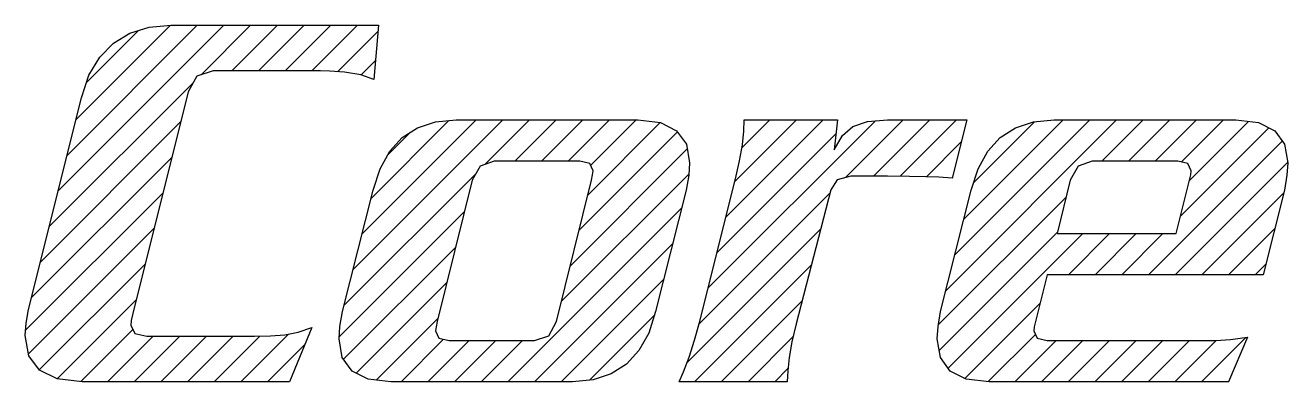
# Model space of a CAD drawing. Header units: millimetres. Extents: x 103 to 209, y 242 to 272.
import ezdxf

# ---------------------------------------------------------------- set-up
doc = ezdxf.new("R2010")
doc.units = ezdxf.units.MM

msp = doc.modelspace()

# ---------------------------------------------------------------- hatches: boundary and pattern name
h = msp.add_hatch()
h.set_pattern_fill('ANSI31', color=256, scale=0.5, style=0)
h.paths.add_polyline_path([(112.13, 248.12), (116.82, 266.88), (117.56, 268.22), (118.93, 268.66), (127.97, 268.66), (128.74, 268.63), (129.99, 268.54), (131.35, 268.33), (132.43, 267.94), (132.85, 272.5), (115.4, 272.5), (113.55, 272.33), (111.92, 271.83), (110.53, 271), (109.38, 269.82), (108.48, 268.29), (107.85, 266.4), (103.4, 248.59), (103.19, 247.43), (103.12, 246.39), (103.42, 244.69), (104.31, 243.47), (105.81, 242.74), (107.9, 242.5), (125.35, 242.5), (127.22, 247.05), (126.07, 246.66), (124.95, 246.45), (123.76, 246.36), (122.4, 246.33), (113.35, 246.33), (112.33, 246.57), (111.99, 247.27), (112.02, 247.65)])
h.paths.add_polyline_path([(156.15, 248.4), (158.73, 258.62), (158.94, 259.87), (159.01, 260.92), (158.74, 262.5), (157.92, 263.62), (156.56, 264.3), (154.65, 264.53), (139.37, 264.53), (137.62, 264.36), (136.11, 263.87), (134.83, 263.05), (133.78, 261.9), (132.97, 260.42), (132.38, 258.62), (129.8, 248.4), (129.59, 247.15), (129.52, 246.11), (129.79, 244.53), (130.61, 243.4), (131.97, 242.72), (133.88, 242.5), (149.17, 242.5), (150.91, 242.66), (152.42, 243.15), (153.7, 243.97), (154.75, 245.12), (155.57, 246.6)])
h.paths.add_polyline_path([(167.97, 247.37), (170.88, 258.64), (171.42, 259.5), (172.57, 259.79), (175.66, 259.79), (177.52, 259.78), (178.87, 259.75), (179.98, 259.71), (181.1, 259.64), (182.32, 264.53), (175.66, 264.53), (173.97, 264.39), (172.75, 263.98), (171.86, 263.22), (171.16, 262.01), (171.44, 264.53), (163.61, 264.53), (163.57, 263.58), (163.45, 262.44), (163.22, 261.1), (162.87, 259.56), (159.83, 247.47), (159.42, 246.01), (158.96, 244.56), (158.51, 243.32), (158.14, 242.5), (167.22, 242.5), (167.26, 243.42), (167.39, 244.54), (167.62, 245.86)])
h.paths.add_polyline_path([(207.27, 251.49), (209.05, 258.62), (209.26, 259.87), (209.33, 260.91), (209.06, 262.49), (208.24, 263.62), (206.88, 264.3), (204.97, 264.53), (189.69, 264.53), (187.94, 264.36), (186.43, 263.87), (185.15, 263.05), (184.1, 261.9), (183.29, 260.42), (182.7, 258.62), (180.12, 248.4), (179.91, 247.15), (179.84, 246.11), (180.11, 244.53), (180.93, 243.4), (182.29, 242.72), (184.2, 242.5), (204.36, 242.5), (205.95, 246.24), (204.51, 246.04), (203.28, 245.97), (189.09, 245.97), (188.24, 246.17), (187.96, 246.77), (188, 247.11), (188.1, 247.56), (189.09, 251.49)])
h.paths.add_polyline_path([(137.64, 246.77), (137.68, 247.11), (137.78, 247.57), (140.73, 259.46), (141.38, 260.65), (142.56, 261.05), (149.77, 261.05), (150.61, 260.85), (150.89, 260.25), (150.85, 259.91), (150.75, 259.46), (147.8, 247.57), (147.16, 246.37), (145.97, 245.97), (138.77, 245.97), (137.92, 246.17)], flags=16)
h.paths.add_polyline_path([(189.92, 254.96), (191.04, 259.46), (191.69, 260.65), (192.87, 261.05), (200.09, 261.05), (200.93, 260.85), (201.21, 260.25), (201.17, 259.91), (201.07, 259.46), (199.94, 254.96)], flags=16)

# ---------------------------------------------------------------- linework, layer by layer
at = {"linetype": 'Continuous'}
for points in [[(107.9, 242.5), (105.81, 242.74), (104.31, 243.47), (103.42, 244.69), (103.12, 246.39), (103.19, 247.43), (103.4, 248.59), (107.85, 266.4), (108.48, 268.29), (109.38, 269.82), (110.53, 271), (111.92, 271.83), (113.55, 272.33), (115.4, 272.5), (132.85, 272.5), (132.43, 267.94), (131.35, 268.33), (129.99, 268.54), (128.74, 268.63), (127.97, 268.66), (118.93, 268.66), (117.56, 268.22), (116.82, 266.88), (112.13, 248.12), (112.02, 247.65), (111.99, 247.27), (112.33, 246.57), (113.35, 246.33), (122.4, 246.33), (123.76, 246.36), (124.95, 246.45), (126.07, 246.66), (127.22, 247.05), (125.35, 242.5)], [(133.88, 242.5), (131.97, 242.72), (130.61, 243.4), (129.79, 244.53), (129.52, 246.11), (129.59, 247.15), (129.8, 248.4), (132.38, 258.62), (132.97, 260.42), (133.78, 261.9), (134.83, 263.05), (136.11, 263.87), (137.62, 264.36), (139.37, 264.53), (154.65, 264.53), (156.56, 264.3), (157.92, 263.62), (158.74, 262.5), (159.01, 260.92), (158.94, 259.87), (158.73, 258.62), (156.15, 248.4), (155.57, 246.6), (154.75, 245.12), (153.7, 243.97), (152.42, 243.15), (150.91, 242.66), (149.17, 242.5)], [(181.1, 259.64), (179.98, 259.71), (178.87, 259.75), (177.52, 259.78), (175.66, 259.79), (172.57, 259.79), (171.42, 259.5), (170.88, 258.64), (167.97, 247.37), (167.62, 245.86), (167.39, 244.54), (167.26, 243.42), (167.22, 242.5), (158.14, 242.5), (158.51, 243.32), (158.96, 244.56), (159.42, 246.01), (159.83, 247.47), (162.87, 259.56), (163.22, 261.1), (163.45, 262.44), (163.57, 263.58), (163.61, 264.53), (171.44, 264.53), (171.16, 262.01), (171.86, 263.22), (172.75, 263.98), (173.97, 264.39), (175.66, 264.53), (182.32, 264.53)], [(189.09, 251.49), (188.1, 247.56), (188, 247.11), (187.96, 246.77), (188.24, 246.17), (189.09, 245.97), (203.28, 245.97), (204.51, 246.04), (205.95, 246.24), (204.36, 242.5), (184.2, 242.5), (182.29, 242.72), (180.93, 243.4), (180.11, 244.53), (179.84, 246.11), (179.91, 247.15), (180.12, 248.4), (182.7, 258.62), (183.29, 260.42), (184.1, 261.9), (185.15, 263.05), (186.43, 263.87), (187.94, 264.36), (189.69, 264.53), (204.97, 264.53), (206.88, 264.3), (208.24, 263.62), (209.06, 262.49), (209.33, 260.91), (209.26, 259.87), (209.05, 258.62), (207.27, 251.49)], [(145.97, 245.97), (147.16, 246.37), (147.8, 247.57), (150.75, 259.46), (150.85, 259.91), (150.89, 260.25), (150.61, 260.85), (149.77, 261.05), (142.56, 261.05), (141.38, 260.65), (140.73, 259.46), (137.78, 247.57), (137.68, 247.11), (137.64, 246.77), (137.92, 246.17), (138.77, 245.97)], [(199.94, 254.96), (201.07, 259.46), (201.17, 259.91), (201.21, 260.25), (200.93, 260.85), (200.09, 261.05), (192.87, 261.05), (191.69, 260.65), (191.04, 259.46), (189.92, 254.96)]]:
    msp.add_lwpolyline(points, close=True, dxfattribs=at)

doc.saveas('drawing.dxf')
